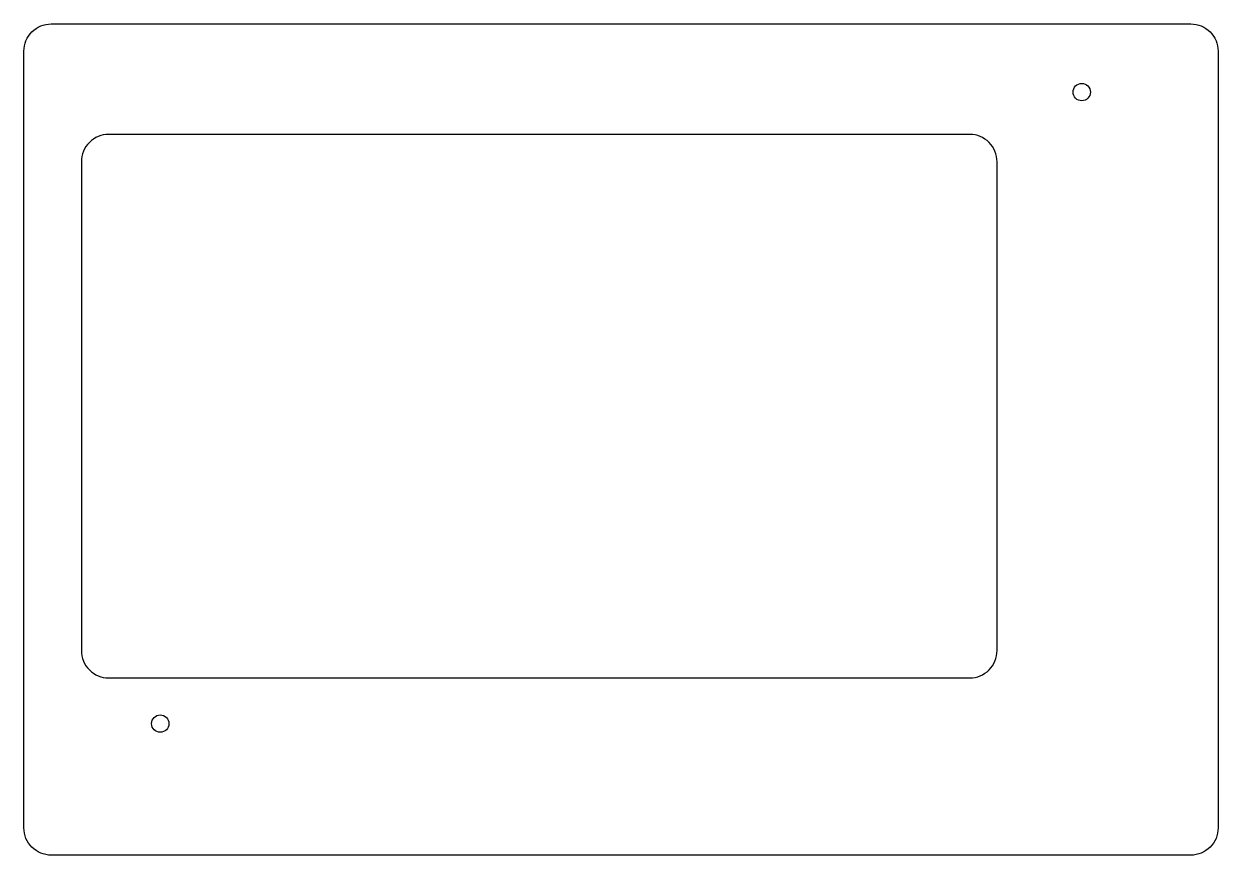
# Model space of a CAD drawing. Header units: millimetres. Extents: x -191 to 28, y -161 to -8.
import ezdxf

# ---------------------------------------------------------------- set-up
doc = ezdxf.new("R2010")
doc.units = ezdxf.units.MM
doc.layers.get('0').update_dxf_attribs({"linetype": 'CONTINUOUS'})

msp = doc.modelspace()

# ---------------------------------------------------------------- linework, layer by layer
for points in [[(28, -155.58, -0.414214), (23, -160.58), (-185.96, -160.58, -0.414214), (-190.96, -155.58), (-190.96, -13.04, -0.414214), (-185.96, -8.04), (23, -8.04, -0.414214), (28, -13.04)], [(-180.42, -33.33), (-180.42, -123.05, 0.414214), (-175.42, -128.05), (-17.54, -128.05, 0.414214), (-12.54, -123.05), (-12.54, -33.33, 0.414214), (-17.54, -28.33), (-175.42, -28.33, 0.414214)]]:
    msp.add_lwpolyline(points, format="xyb", close=True)
for centre in [(3, -20.56), (-165.96, -136.44)]:
    msp.add_circle(centre, 1.6)

doc.saveas('drawing.dxf')
